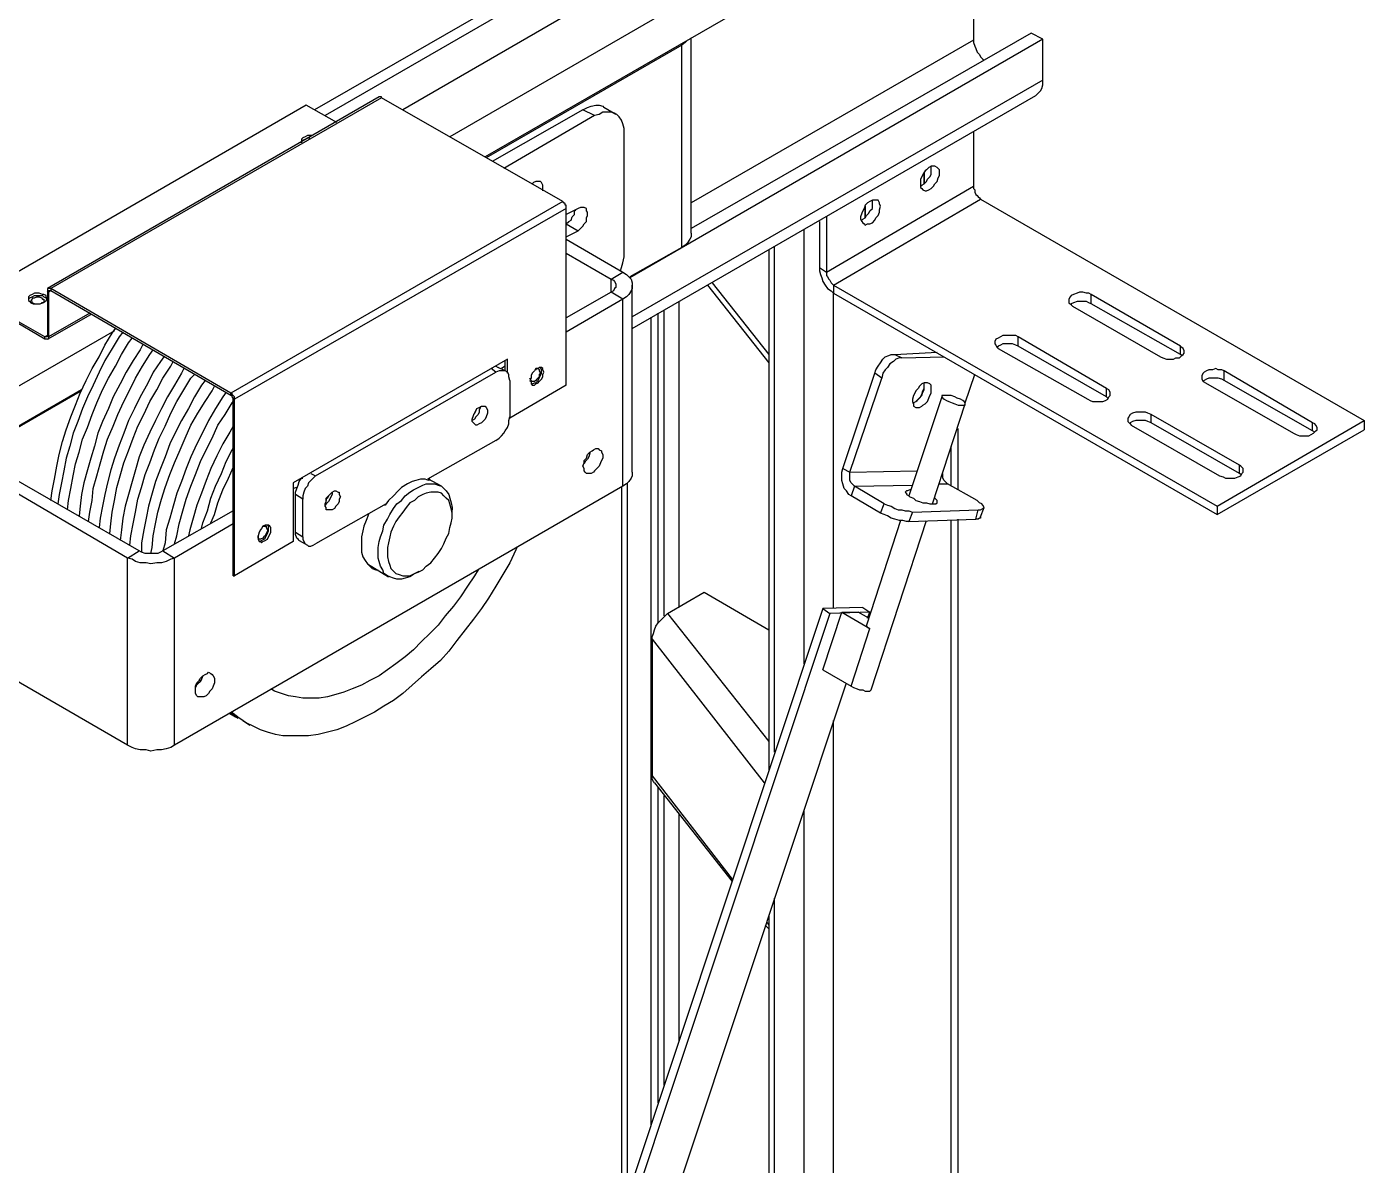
# Model space of a CAD drawing. Header units: millimetres. Extents: x -54 to 6594, y -112 to 3218.
# Drawn here: x 303.6 to 704.5, y 1543 to 1884.4 of the extents above; entities that cross this region are included whole.
import ezdxf

# ---------------------------------------------------------------- set-up
doc = ezdxf.new("R2010")
doc.units = ezdxf.units.MM

# ---------------------------------------------------------------- blocks, each defined once
blk = doc.blocks.new('LKarkas_iso')
at = {"lineweight": 25}
for points in [[(608.19, 1954.04), (430.39, 1851.38)], [(608.19, 1941.69), (440.97, 1845.38)], [(587.37, 1929.69), (587.37, 1880.31)], [(502, 1924.05), (389.82, 1859.49)], [(504.82, 1922.29), (392.99, 1857.73)], [(515.06, 1916.64), (416.28, 1859.49)], [(608.19, 1880.66), (484.36, 1809.04)], [(604.66, 1882.42), (502.71, 1823.86)], [(502.71, 1822.45), (502.71, 1881.01)], [(608.19, 1880.66), (604.66, 1882.42)], [(608.19, 1868.31), (608.19, 1880.66)], [(499.89, 1878.89), (441.32, 1845.03)], [(501.65, 1880.31), (500.94, 1879.6), (499.89, 1878.89)], [(499.89, 1878.89), (499.89, 1879.25)], [(499.89, 1818.22), (499.89, 1878.89)], [(587.37, 1880.31), (502.71, 1831.62)], [(587.37, 1880.31), (587.37, 1879.6), (587.73, 1878.54), (588.08, 1877.84), (588.43, 1876.78), (589.14, 1876.07), (589.49, 1875.37), (590.2, 1874.66), (590.55, 1874.31)], [(608.19, 1868.31), (485.07, 1797.4)], [(606.07, 1863.72), (606.07, 1863.72), (606.78, 1864.43), (607.48, 1865.14), (607.84, 1865.84), (608.19, 1866.9), (608.19, 1868.31)], [(387.35, 1860.9), (287.87, 1803.4)], [(409.22, 1863.37), (309.74, 1805.87)], [(409.93, 1863.02), (310.8, 1805.87)], [(396.52, 1855.61), (387.35, 1860.9)], [(409.93, 1863.02), (409.93, 1863.37), (409.57, 1863.37), (409.22, 1863.37)], [(464.26, 1831.97), (409.93, 1863.02)], [(470.25, 1859.49), (471.66, 1860.2), (472.72, 1860.55), (474.13, 1860.9), (475.19, 1860.9), (476.25, 1860.55), (476.6, 1860.2)], [(485.07, 1793.87), (606.07, 1863.72)], [(470.25, 1859.49), (443.09, 1843.97)], [(473.78, 1857.73), (446.62, 1841.85)], [(473.78, 1857.73), (470.25, 1859.49)], [(482.6, 1852.44), (482.6, 1853.85), (482.25, 1855.26), (481.89, 1856.32), (481.19, 1857.37), (480.48, 1858.08), (479.78, 1858.43), (478.72, 1858.79), (477.66, 1858.79), (476.25, 1858.79), (475.19, 1858.08), (473.78, 1857.73)], [(480.13, 1858.08), (476.6, 1860.2)], [(482.6, 1816.81), (482.6, 1852.44)], [(587.37, 1852.79), (587.37, 1836.56)], [(389.11, 1851.73), (389.11, 1851.73), (388.41, 1851.73), (387.7, 1851.73), (387, 1851.38), (386.29, 1851.02), (385.94, 1850.67), (385.94, 1850.32), (385.94, 1849.61)], [(385.94, 1849.61), (385.94, 1849.97), (386.29, 1850.32), (387, 1850.67), (387.7, 1851.02), (388.41, 1851.02)], [(577.14, 1840.44), (577.14, 1841.5), (576.79, 1841.85), (576.44, 1842.21), (575.73, 1842.56), (575.38, 1842.56), (574.67, 1842.56), (573.97, 1842.21), (573.26, 1841.5), (572.91, 1841.15), (572.21, 1840.09), (571.85, 1839.38), (571.5, 1838.68), (571.5, 1837.62), (571.5, 1836.91), (571.5, 1836.21), (571.85, 1835.86), (572.21, 1835.5), (572.91, 1835.15), (573.26, 1835.15), (573.97, 1835.5), (574.67, 1835.86), (575.38, 1836.56), (575.73, 1837.27), (576.44, 1837.97), (576.79, 1839.03), (577.14, 1839.74), (577.14, 1840.44)], [(571.5, 1836.56), (571.85, 1836.91), (572.56, 1837.27), (573.26, 1837.97), (573.62, 1838.68), (574.32, 1839.38), (574.67, 1840.09), (574.67, 1841.15), (574.67, 1841.85)], [(572.56, 1837.27), (572.56, 1840.79)], [(572.56, 1840.79), (572.56, 1837.27)], [(574.67, 1841.85), (574.67, 1842.56)], [(455.44, 1837.62), (455.08, 1837.27)], [(458.26, 1835.15), (458.26, 1835.5), (458.26, 1836.21), (458.26, 1836.91), (457.91, 1837.62), (457.55, 1837.97), (456.85, 1837.97), (456.14, 1837.97), (455.44, 1837.62)], [(543.28, 1810.81), (587.37, 1836.56)], [(587.37, 1836.56), (587.37, 1835.86), (587.73, 1835.5), (587.73, 1834.8), (588.08, 1834.09), (588.43, 1833.74), (588.79, 1833.39), (589.14, 1833.03), (589.49, 1832.68)], [(545.39, 1806.93), (589.49, 1832.68)], [(559.51, 1830.56), (559.15, 1831.27), (559.15, 1831.62), (558.8, 1832.33), (558.09, 1832.33), (557.74, 1832.33), (557.04, 1832.33), (556.33, 1831.97), (555.62, 1831.62), (554.92, 1830.92), (554.57, 1829.86), (554.21, 1829.15), (553.86, 1828.45), (553.51, 1827.39), (553.51, 1826.68), (553.86, 1825.98), (554.21, 1825.62), (554.57, 1825.27), (554.92, 1824.92), (555.62, 1825.27), (556.33, 1825.27), (557.04, 1825.62), (557.74, 1826.33), (558.09, 1827.04), (558.8, 1827.74), (559.15, 1828.8), (559.15, 1829.51), (559.51, 1830.56)], [(557.04, 1831.62), (557.04, 1832.33)], [(589.49, 1832.68), (704.5, 1766.36)], [(464.26, 1831.97), (364.77, 1774.47)], [(465.31, 1829.86), (365.83, 1772.71)], [(465.31, 1829.86), (465.31, 1830.21), (465.31, 1830.56), (465.31, 1830.92), (464.96, 1830.92), (464.96, 1831.27), (464.61, 1831.62), (464.26, 1831.97)], [(468.84, 1829.86), (465.31, 1828.09)], [(465.31, 1776.94), (465.31, 1829.86)], [(465.31, 1825.27), (466.02, 1825.98), (466.72, 1826.33), (467.08, 1827.39), (467.78, 1828.09), (467.78, 1829.15), (468.14, 1829.51)], [(468.84, 1823.16), (469.55, 1823.86), (470.25, 1824.57), (470.61, 1825.27), (471.31, 1825.98), (471.31, 1827.04), (471.66, 1827.74), (471.66, 1828.8), (471.31, 1829.15), (471.31, 1829.86), (470.61, 1830.21), (470.25, 1830.21), (469.55, 1830.21), (468.84, 1829.86)], [(553.86, 1826.33), (554.21, 1826.68), (554.92, 1827.04), (555.27, 1827.74), (555.98, 1828.45), (556.33, 1829.15), (557.04, 1829.86), (557.04, 1830.92), (557.04, 1831.62)], [(554.92, 1827.04), (554.92, 1830.56)], [(554.92, 1830.56), (554.92, 1827.04)], [(465.31, 1827.74), (465.31, 1827.74), (465.31, 1828.09)], [(465.31, 1825.27), (468.84, 1823.16)], [(541.16, 1825.98), (541.16, 1812.22)], [(543.28, 1827.39), (543.28, 1810.81)], [(465.31, 1821.39), (468.84, 1823.16)], [(465.31, 1820.69), (482.25, 1810.81)], [(502.71, 1822.45), (502.71, 1821.39), (502.36, 1820.69), (501.65, 1819.63), (500.94, 1818.92), (499.89, 1818.22)], [(536.57, 1693.33), (536.57, 1823.51)], [(465.31, 1816.45), (478.72, 1808.69)], [(481.54, 1811.16), (481.89, 1812.22), (482.25, 1813.63), (482.6, 1815.39), (482.6, 1816.81)], [(499.89, 1818.22), (484.36, 1809.4)], [(525.99, 1817.51), (525.99, 1661.23)], [(527.76, 1666.87), (527.76, 1818.57)], [(541.16, 1812.22), (541.16, 1811.16), (541.51, 1810.1), (541.87, 1809.04), (542.22, 1807.99), (542.92, 1806.93), (543.63, 1805.87), (544.69, 1805.16), (545.39, 1804.46)], [(541.16, 1812.22), (543.28, 1810.81)], [(478.72, 1808.69), (482.25, 1810.81)], [(478.72, 1804.81), (478.72, 1808.69)], [(478.72, 1808.69), (479.42, 1808.34), (479.78, 1807.99), (480.13, 1807.28), (480.13, 1806.93), (480.13, 1806.22), (479.78, 1805.87), (479.42, 1805.16), (478.72, 1804.81)], [(482.25, 1810.81), (483.31, 1810.1), (484.01, 1809.4), (484.72, 1808.69), (485.07, 1807.63), (485.07, 1806.93), (485.07, 1805.87), (484.72, 1805.16), (484.01, 1804.11), (483.31, 1803.4), (482.25, 1802.69)], [(543.28, 1810.81), (543.28, 1810.46), (543.28, 1809.75), (543.63, 1809.4), (543.98, 1808.69), (544.34, 1808.34), (544.69, 1807.63), (545.04, 1807.28), (545.39, 1806.93)], [(309.74, 1803.05), (309.39, 1803.05), (309.39, 1803.75), (308.68, 1804.11), (308.33, 1804.11), (307.27, 1804.46), (306.56, 1804.46), (305.86, 1804.46), (305.15, 1804.11), (304.45, 1803.75), (304.09, 1803.4), (304.09, 1803.05), (304.09, 1802.34), (304.45, 1801.99), (304.8, 1801.64)], [(310.8, 1805.87), (310.44, 1805.87), (310.09, 1805.87), (309.74, 1805.87), (309.74, 1805.52), (309.74, 1805.16)], [(309.74, 1805.16), (309.74, 1791.76)], [(310.09, 1804.81), (309.74, 1805.16)], [(310.8, 1805.16), (310.09, 1804.81)], [(310.8, 1805.16), (310.44, 1805.16), (310.09, 1805.16), (310.09, 1804.81)], [(310.09, 1804.81), (310.09, 1791.41)], [(364.77, 1774.47), (310.8, 1805.87)], [(310.8, 1805.87), (310.8, 1805.16)], [(364.77, 1773.77), (310.8, 1805.16)], [(478.72, 1804.81), (465.31, 1797.05)], [(482.25, 1802.69), (478.72, 1804.81)], [(485.07, 1750.84), (485.07, 1806.93)], [(507.65, 1806.93), (525.99, 1783.64)], [(509.06, 1807.63), (525.99, 1786.11)], [(545.39, 1806.93), (545.39, 1804.46)], [(545.39, 1806.93), (660.4, 1740.61)], [(545.39, 1709.91), (545.39, 1804.46)], [(545.39, 1804.46), (660.4, 1738.14)], [(622.65, 1804.11), (621.95, 1804.46), (621.24, 1804.46), (620.18, 1804.81), (619.12, 1804.81), (618.42, 1804.46), (617.36, 1804.11), (616.66, 1803.75), (616.3, 1803.4), (615.95, 1802.69), (615.95, 1802.34), (615.95, 1801.64), (616.3, 1801.28), (617.01, 1800.58)], [(309.03, 1791.41), (287.87, 1803.4)], [(309.03, 1790.7), (287.87, 1803.05)], [(304.09, 1802.69), (304.09, 1802.69), (304.45, 1803.05), (305.15, 1803.4), (305.86, 1803.75), (306.56, 1803.75), (307.27, 1803.75), (308.33, 1803.75), (308.68, 1803.4)], [(305.86, 1801.28), (305.86, 1801.28), (305.15, 1801.64), (305.15, 1801.99), (304.8, 1802.34), (305.15, 1802.69), (305.51, 1803.05)], [(304.8, 1801.64), (305.51, 1801.28), (306.21, 1801.28), (306.92, 1801.28), (307.62, 1801.28), (308.33, 1801.64), (309.03, 1801.99), (309.39, 1802.34), (309.74, 1802.69)], [(305.51, 1803.05), (305.86, 1803.05), (306.56, 1803.4), (307.27, 1803.4), (307.97, 1803.05), (308.33, 1802.69), (308.68, 1802.69), (308.68, 1801.99), (308.68, 1801.64), (307.97, 1801.64), (307.97, 1801.28)], [(308.68, 1803.4), (309.39, 1803.05), (309.39, 1802.69), (309.74, 1802.69)], [(482.25, 1802.69), (465.31, 1792.82)], [(482.25, 1746.6), (482.25, 1802.69)], [(499.18, 1710.27), (499.18, 1801.99)], [(622.65, 1801.28), (621.95, 1801.64), (621.24, 1801.99), (620.18, 1801.99), (619.12, 1801.99), (618.42, 1801.99), (617.36, 1801.64), (616.66, 1801.28), (616.66, 1800.93)], [(617.01, 1800.58), (643.47, 1785.41)], [(622.65, 1801.28), (622.65, 1804.11)], [(649.46, 1788.58), (622.65, 1804.11)], [(649.46, 1786.11), (622.65, 1801.28)], [(309.74, 1790.7), (322.79, 1798.11)], [(322.44, 1798.46), (310.09, 1791.41)], [(490.71, 1555.04), (490.71, 1797.05)], [(492.83, 1705.68), (492.83, 1798.46)], [(494.59, 1707.8), (494.59, 1799.52)], [(329.85, 1793.17), (111.48, 1667.23)], [(310.8, 1742.37), (311.15, 1745.19), (311.86, 1748.72), (312.56, 1752.6), (313.27, 1756.13), (314.32, 1760.01), (315.38, 1763.54), (316.79, 1767.42), (318.21, 1770.94), (319.62, 1774.47), (321.38, 1778.35), (323.14, 1781.88), (325.26, 1785.41), (327.02, 1788.94), (329.14, 1792.46), (330.2, 1793.87)], [(332.32, 1792.82), (331.26, 1791.41), (329.14, 1787.88), (327.02, 1784.35), (325.26, 1780.82), (323.5, 1776.94), (321.73, 1773.41), (320.32, 1769.89), (318.91, 1766.01), (317.5, 1762.48), (316.44, 1758.6), (315.38, 1755.07), (314.68, 1751.19), (313.97, 1747.66), (313.27, 1744.13), (312.91, 1741.31)], [(309.74, 1791.76), (309.03, 1791.41)], [(309.74, 1791.76), (309.74, 1791.41), (309.39, 1791.41), (309.03, 1791.41)], [(309.03, 1790.7), (309.03, 1791.41)], [(310.09, 1791.41), (310.09, 1791.05), (310.09, 1790.7), (309.74, 1790.7), (309.39, 1790.7), (309.03, 1790.7)], [(309.74, 1791.76), (310.09, 1791.41)], [(315.74, 1739.55), (316.09, 1742.37), (316.79, 1745.9), (317.5, 1749.78), (318.21, 1753.31), (319.26, 1756.83), (320.32, 1760.71), (321.73, 1764.24), (323.14, 1768.12), (324.56, 1771.65), (326.32, 1775.53), (328.08, 1779.06), (330.2, 1782.59), (331.96, 1786.11), (334.08, 1789.64), (335.14, 1791.05)], [(338.31, 1788.94), (337.61, 1787.52), (335.49, 1784.35), (333.37, 1780.82), (331.61, 1777.29), (329.49, 1773.41), (328.08, 1769.89), (326.32, 1766.01), (324.91, 1762.48), (323.85, 1758.6), (322.79, 1755.07), (321.73, 1751.54), (320.67, 1747.66), (319.97, 1744.13), (319.62, 1740.61), (319.26, 1737.78)], [(600.78, 1791.41), (600.07, 1791.76), (599.02, 1791.76), (597.96, 1791.76), (597.25, 1791.76), (596.19, 1791.76), (595.49, 1791.41), (594.78, 1791.05), (594.08, 1790.7), (593.72, 1789.99), (593.72, 1789.29), (594.08, 1788.94), (594.43, 1788.23), (594.78, 1787.88)], [(600.78, 1788.58), (600.07, 1788.94), (599.02, 1789.29), (597.96, 1789.29), (597.25, 1789.29), (596.19, 1789.29), (595.49, 1788.94), (594.78, 1788.58), (594.43, 1788.23)], [(600.78, 1788.58), (600.78, 1791.41)], [(627.24, 1775.88), (600.78, 1791.41)], [(627.24, 1773.41), (600.78, 1788.58)], [(643.47, 1785.41), (644.17, 1785.06), (645.23, 1784.7), (646.29, 1784.7), (647.35, 1784.7), (648.05, 1785.06), (649.11, 1785.06), (649.82, 1785.76), (650.17, 1786.11), (650.52, 1786.47), (650.52, 1787.17), (650.17, 1787.88), (649.82, 1788.23), (649.46, 1788.58)], [(649.46, 1786.11), (649.46, 1788.58)], [(322.09, 1736.02), (322.44, 1738.84), (323.14, 1742.37), (323.5, 1745.9), (324.56, 1749.78), (325.61, 1753.31), (326.67, 1757.19), (327.73, 1760.71), (329.49, 1764.59), (330.91, 1768.12), (332.67, 1772), (334.43, 1775.53), (336.2, 1779.06), (338.31, 1782.59), (340.43, 1786.11), (341.49, 1787.52)], [(344.66, 1785.41), (343.61, 1784), (341.49, 1780.82), (339.72, 1777.29), (337.61, 1773.41), (335.84, 1769.89), (334.08, 1766.36), (332.67, 1762.48), (331.26, 1758.95), (329.85, 1755.07), (328.79, 1751.54), (327.73, 1747.66), (327.02, 1744.13), (326.32, 1740.61), (325.61, 1737.08), (325.26, 1734.26)], [(447.67, 1784.7), (383.47, 1747.66)], [(446.97, 1781.17), (446.97, 1784.35)], [(447.67, 1780.47), (447.67, 1784.7)], [(557.74, 1780.47), (558.09, 1781.53), (558.8, 1782.59), (559.51, 1783.64), (560.21, 1784.7), (560.92, 1785.41), (561.97, 1785.76), (562.68, 1786.11), (563.74, 1786.11)], [(565.86, 1785.06), (565.15, 1785.06), (564.09, 1784.7), (563.39, 1784), (562.33, 1783.29), (561.62, 1782.23), (560.92, 1781.53), (560.21, 1780.47), (559.86, 1779.06)], [(563.74, 1786.11), (576.44, 1786.82)], [(563.74, 1786.11), (565.86, 1785.06)], [(565.86, 1785.06), (578.56, 1785.41)], [(594.78, 1787.88), (621.59, 1772.71)], [(649.82, 1785.76), (649.46, 1786.11)], [(328.44, 1732.49), (328.79, 1735.31), (329.14, 1738.84), (329.85, 1742.37), (330.55, 1746.25), (331.61, 1749.78), (332.67, 1753.66), (334.08, 1757.19), (335.49, 1761.07), (336.9, 1764.59), (338.67, 1768.12), (340.43, 1772), (342.55, 1775.53), (344.31, 1779.06), (346.78, 1782.59), (347.49, 1784)], [(350.66, 1781.88), (349.96, 1780.47), (347.84, 1776.94), (345.72, 1773.41), (343.96, 1769.89), (342.19, 1766.36), (340.43, 1762.83), (338.67, 1758.95), (337.26, 1755.42), (336.2, 1751.54), (335.14, 1748.01), (334.08, 1744.13), (333.02, 1740.61), (332.32, 1737.08), (331.96, 1733.55), (331.61, 1730.37)], [(390.17, 1749.78), (444.15, 1780.82)], [(444.15, 1780.82), (442.74, 1781.88)], [(444.15, 1782.59), (444.15, 1782.59), (444.85, 1782.23)], [(448.38, 1778.35), (448.03, 1779.41), (448.03, 1780.12), (447.67, 1780.82), (446.97, 1781.17), (446.62, 1781.17), (445.91, 1781.17), (445.21, 1781.17), (444.15, 1780.82)], [(446.97, 1781.17), (444.85, 1782.23)], [(446.97, 1782.59), (445.91, 1781.88)], [(458.61, 1780.82), (458.26, 1781.53), (458.26, 1781.88), (457.91, 1782.23), (457.2, 1782.23), (456.85, 1781.88), (456.14, 1781.88), (455.79, 1781.17), (455.08, 1780.47), (454.73, 1779.76), (454.73, 1779.06), (454.38, 1778.35), (454.73, 1778), (454.73, 1777.29), (455.08, 1776.94), (455.79, 1776.94), (456.14, 1777.29), (456.85, 1777.65), (457.2, 1778), (457.91, 1778.71), (458.26, 1779.41), (458.26, 1780.12), (458.61, 1780.82)], [(456.14, 1781.53), (456.49, 1781.88), (456.85, 1781.88), (457.2, 1781.53), (457.2, 1781.17), (457.55, 1780.47), (457.2, 1780.12), (457.2, 1779.41), (456.49, 1778.71), (456.14, 1778.35), (455.79, 1778), (455.44, 1778), (455.08, 1778), (454.73, 1778.35), (454.38, 1779.06)], [(454.73, 1777.29), (455.08, 1777.29), (455.79, 1777.65), (456.14, 1777.65), (456.85, 1778.35), (457.2, 1779.06), (457.55, 1779.76), (457.91, 1780.47), (457.91, 1781.17)], [(457.91, 1781.17), (457.91, 1781.53), (457.55, 1782.23)], [(548.22, 1751.89), (557.74, 1780.47)], [(559.86, 1779.06), (557.74, 1780.47)], [(662.52, 1781.17), (661.81, 1781.53), (660.75, 1781.53), (660.05, 1781.88), (658.99, 1781.53), (657.93, 1781.53), (657.22, 1781.17), (656.52, 1780.82), (656.17, 1780.47), (655.81, 1779.76), (655.81, 1779.41), (655.81, 1778.71), (656.17, 1778), (656.87, 1777.65)], [(662.52, 1778.35), (662.52, 1781.17)], [(688.97, 1765.65), (662.52, 1781.17)], [(334.43, 1728.96), (334.79, 1731.79), (335.49, 1735.31), (336.2, 1738.84), (336.9, 1742.72), (337.96, 1746.25), (339.02, 1750.13), (340.43, 1753.66), (341.84, 1757.54), (343.25, 1761.07), (345.02, 1764.59), (346.78, 1768.47), (348.54, 1772), (350.66, 1775.53), (352.78, 1779.06), (353.84, 1780.12)], [(357.01, 1778.35), (355.95, 1776.94), (353.84, 1773.41), (352.07, 1769.89), (349.96, 1766.36), (348.19, 1762.83), (346.43, 1759.3), (345.02, 1755.42), (343.61, 1751.89), (342.19, 1748.01), (341.14, 1744.49), (340.08, 1740.61), (339.37, 1737.08), (338.67, 1733.55), (337.96, 1729.67), (337.96, 1726.85)], [(340.78, 1726.49), (341.14, 1728.26), (341.49, 1731.79), (342.19, 1735.31), (342.9, 1738.84), (343.96, 1742.72), (345.02, 1746.25), (346.43, 1750.13), (347.84, 1753.66), (349.6, 1757.54), (351.01, 1761.07), (352.78, 1764.95), (354.89, 1768.47), (357.01, 1772), (359.13, 1775.18), (359.83, 1776.59)], [(448.38, 1778.35), (448.38, 1767.42)], [(465.31, 1776.94), (448.38, 1767.06)], [(550.33, 1750.84), (559.86, 1779.06)], [(569.03, 1771.65), (569.38, 1771.65), (570.09, 1772), (570.44, 1772.36), (571.15, 1773.06), (571.85, 1773.77), (572.21, 1774.82), (572.56, 1775.53), (572.56, 1776.59), (572.56, 1777.29), (572.56, 1777.65)], [(569.03, 1771.65), (569.38, 1771.65), (570.09, 1772), (570.79, 1772.71), (571.5, 1773.41), (571.85, 1774.12), (572.21, 1775.18), (572.56, 1775.88), (572.56, 1776.59), (572.56, 1777.29), (572.56, 1777.65)], [(573.26, 1777.65), (572.56, 1777.65), (571.85, 1777.29), (571.15, 1776.59), (570.79, 1775.88), (570.09, 1775.18), (569.74, 1774.47), (569.38, 1773.77), (569.03, 1772.71), (569.03, 1772), (569.38, 1771.3), (569.38, 1770.59), (570.09, 1770.24), (570.44, 1770.24), (571.15, 1770.24), (571.85, 1770.59), (572.21, 1770.94), (572.91, 1771.3), (573.62, 1772), (573.97, 1773.06), (574.32, 1773.77), (574.67, 1774.47), (574.67, 1775.53), (574.67, 1776.24), (574.67, 1776.94), (574.32, 1777.29), (573.62, 1777.65), (573.26, 1777.65)], [(584.91, 1771.65), (587.73, 1780.12)], [(662.52, 1778.35), (661.81, 1778.71), (660.75, 1779.06), (660.05, 1779.06), (658.99, 1779.06), (657.93, 1779.06), (657.22, 1778.71), (656.52, 1778.35), (656.17, 1778)], [(656.87, 1777.65), (683.33, 1762.48)], [(688.97, 1763.18), (662.52, 1778.35)], [(319.97, 1775.53), (111.48, 1654.88)], [(319.97, 1775.18), (219.78, 1717.32)], [(363.36, 1774.82), (362.3, 1773.41), (360.19, 1769.89), (358.07, 1766.36), (356.31, 1762.83), (354.54, 1759.3), (352.78, 1755.42), (351.37, 1751.89), (349.96, 1748.01), (348.54, 1744.49), (347.49, 1740.61), (346.43, 1737.08), (345.37, 1733.55), (345.02, 1729.67), (344.31, 1727.2)], [(364.77, 1773.77), (364.77, 1774.47)], [(365.83, 1772.71), (365.83, 1772.71), (365.83, 1773.06), (365.83, 1773.41), (365.48, 1773.77), (365.12, 1774.12), (365.12, 1774.47), (364.77, 1774.47)], [(365.48, 1773.06), (365.48, 1773.06), (365.12, 1773.41), (365.12, 1773.77), (364.77, 1773.77)], [(365.48, 1719.79), (365.48, 1773.06)], [(365.83, 1772.71), (365.48, 1773.06)], [(365.83, 1719.79), (365.83, 1772.71)], [(577.85, 1773.41), (567.97, 1743.78)], [(584.2, 1770.94), (584.55, 1770.94), (584.91, 1770.94), (584.91, 1771.3), (584.91, 1771.65), (584.55, 1772), (584.2, 1772.36), (583.49, 1772.71), (582.44, 1773.06), (581.73, 1773.41), (580.67, 1773.77), (579.97, 1773.77), (579.26, 1773.77), (578.56, 1773.77), (578.2, 1773.77), (577.85, 1773.77), (577.85, 1773.41), (578.2, 1773.06), (578.56, 1772.71), (579.26, 1772.36), (579.97, 1772), (581.02, 1771.65), (581.73, 1771.3), (582.79, 1770.94), (583.49, 1770.94), (584.2, 1770.94)], [(621.59, 1772.71), (622.3, 1772.36), (623.01, 1772), (624.06, 1772), (625.12, 1772), (626.18, 1772), (626.89, 1772.36), (627.59, 1772.71), (627.94, 1773.41), (628.3, 1773.77), (628.3, 1774.47), (628.3, 1774.82), (627.94, 1775.53), (627.24, 1775.88)], [(627.24, 1773.41), (627.24, 1775.88)], [(627.59, 1773.06), (627.24, 1773.41)], [(347.84, 1729.32), (348.54, 1731.79), (349.25, 1735.31), (350.31, 1739.19), (351.37, 1742.72), (352.78, 1746.6), (354.19, 1750.13), (355.6, 1754.01), (357.36, 1757.54), (359.13, 1761.07), (360.89, 1764.95), (363.01, 1768.12), (365.12, 1771.65), (365.48, 1772)], [(441.68, 1769.18), (441.68, 1768.47), (441.32, 1767.42), (440.97, 1766.71), (440.27, 1766.01), (439.91, 1765.65), (439.21, 1765.3), (438.5, 1764.95), (438.15, 1764.95), (437.8, 1765.3), (437.44, 1765.65), (437.09, 1766.01), (437.09, 1766.71), (437.44, 1767.77), (437.8, 1768.47), (438.15, 1769.18), (438.5, 1769.89), (439.21, 1770.24), (439.91, 1770.59), (440.27, 1770.59), (440.97, 1770.59), (441.32, 1770.24), (441.68, 1769.53), (441.68, 1769.18)], [(439.56, 1770.24), (439.21, 1769.53), (439.21, 1768.83), (438.86, 1768.12), (438.15, 1767.42), (437.8, 1766.71), (437.09, 1766.36)], [(438.15, 1769.18), (438.15, 1769.18), (437.8, 1768.47), (437.44, 1768.12)], [(575.03, 1741.31), (584.91, 1771.3)], [(640.64, 1768.12), (639.59, 1768.47), (638.88, 1768.83), (637.82, 1768.83), (636.76, 1768.83), (636.06, 1768.83), (635, 1768.47), (634.29, 1768.12), (633.94, 1767.42), (633.59, 1767.06), (633.59, 1766.36), (633.59, 1766.01), (634.29, 1765.3), (634.65, 1764.95)], [(640.64, 1765.65), (640.64, 1768.12)], [(667.1, 1752.95), (640.64, 1768.12)], [(365.48, 1764.59), (364.42, 1762.83), (362.3, 1759.3), (360.54, 1755.77), (358.77, 1751.89), (357.36, 1748.37), (355.95, 1744.49), (354.54, 1740.96), (353.48, 1737.08), (352.42, 1733.55), (352.07, 1731.79)], [(444.15, 1760.36), (445.21, 1761.07), (445.91, 1761.77), (446.62, 1762.48), (446.97, 1763.18), (447.67, 1764.24), (448.03, 1765.3), (448.03, 1766.36), (448.38, 1767.42)], [(640.64, 1765.65), (639.59, 1766.01), (638.88, 1766.36), (637.82, 1766.36), (636.76, 1766.36), (636.06, 1766.36), (635, 1766.01), (634.29, 1765.65), (634.29, 1765.3)], [(634.65, 1764.95), (661.11, 1749.78)], [(667.1, 1750.48), (640.64, 1765.65)], [(660.4, 1740.61), (704.5, 1766.36)], [(683.33, 1762.48), (684.04, 1762.12), (685.09, 1761.77), (685.8, 1761.77), (686.86, 1761.77), (687.92, 1761.77), (688.62, 1762.12), (689.33, 1762.48), (690.03, 1763.18), (690.39, 1763.54), (690.39, 1764.24), (690.03, 1764.95), (689.68, 1765.3), (688.97, 1765.65)], [(688.97, 1763.18), (688.97, 1765.65)], [(704.5, 1766.36), (704.5, 1763.54)], [(444.15, 1760.36), (423.69, 1748.72)], [(582.79, 1745.54), (582.79, 1763.89)], [(660.4, 1738.14), (704.5, 1763.54)], [(689.68, 1762.83), (688.97, 1763.18)], [(355.95, 1733.9), (356.31, 1735.67), (357.72, 1739.19), (358.77, 1743.07), (360.19, 1746.6), (361.95, 1750.48), (363.36, 1754.01), (365.12, 1757.54), (365.48, 1757.89)], [(473.43, 1750.84), (472.72, 1750.48), (472.02, 1750.48), (471.31, 1750.48), (470.96, 1750.84), (470.61, 1751.19), (470.61, 1751.89), (470.25, 1752.6), (470.61, 1753.66), (470.61, 1754.36), (471.31, 1755.07), (471.66, 1756.13), (472.37, 1756.83), (473.07, 1757.19), (473.43, 1757.54), (474.13, 1757.89), (474.84, 1757.89), (475.19, 1757.54), (475.9, 1757.19), (475.9, 1756.83), (476.25, 1756.13), (476.25, 1755.07), (475.9, 1754.36), (475.54, 1753.66), (475.19, 1752.6), (474.49, 1751.89), (473.78, 1751.19), (473.43, 1750.84)], [(472.37, 1756.83), (472.37, 1756.48), (472.02, 1755.42), (471.66, 1754.72), (470.96, 1754.01), (470.61, 1753.31)], [(472.02, 1756.48), (472.37, 1756.48)], [(580.67, 1746.6), (580.67, 1758.6)], [(358.77, 1735.67), (359.83, 1738.14), (360.89, 1741.66), (362.3, 1745.54), (364.07, 1749.07), (365.48, 1752.25)], [(661.11, 1749.78), (662.16, 1749.42), (662.87, 1749.07), (663.93, 1749.07), (664.99, 1749.07), (665.69, 1749.07), (666.75, 1749.42), (667.46, 1749.78), (667.81, 1750.48), (668.16, 1750.84), (668.16, 1751.54), (668.16, 1751.89), (667.46, 1752.6), (667.1, 1752.95)], [(667.1, 1750.48), (667.1, 1752.95)], [(333.73, 1725.08), (292.81, 1749.07)], [(337.26, 1727.2), (296.33, 1750.84)], [(384.17, 1744.13), (384.17, 1744.84), (384.53, 1745.9), (384.88, 1746.96), (385.23, 1748.01), (385.94, 1749.07), (386.29, 1749.07)], [(390.17, 1749.78), (389.47, 1749.07), (388.76, 1748.37), (388.06, 1747.66), (387.7, 1746.6), (387, 1745.9), (386.64, 1744.84), (386.29, 1743.78), (386.29, 1742.72)], [(388.76, 1750.48), (390.17, 1749.78)], [(424.04, 1748.37), (422.98, 1748.72), (421.57, 1748.72), (420.16, 1748.37), (419.1, 1748.01), (417.69, 1747.31), (415.92, 1746.25), (414.87, 1745.19), (413.46, 1743.78), (412.04, 1742.37), (410.99, 1740.96)], [(424.39, 1748.37), (424.39, 1748.72), (424.04, 1748.72)], [(424.04, 1748.72), (424.04, 1748.37)], [(427.92, 1746.6), (424.04, 1748.72)], [(485.07, 1750.84), (485.07, 1749.78), (484.72, 1749.07), (484.01, 1748.01), (483.31, 1747.31), (482.25, 1746.6)], [(550.69, 1743.78), (549.98, 1744.13), (549.27, 1745.19), (548.57, 1745.9), (548.22, 1747.31), (547.86, 1748.37), (547.86, 1749.42), (547.86, 1750.84), (548.22, 1751.89)], [(548.22, 1751.89), (550.33, 1750.84)], [(550.33, 1750.84), (570.44, 1751.19)], [(551.74, 1746.6), (551.39, 1746.96), (551.04, 1747.31), (550.69, 1747.66), (550.33, 1748.37), (550.33, 1748.72), (550.33, 1749.42), (550.33, 1750.13), (550.33, 1750.84)], [(579.61, 1747.31), (579.26, 1747.66), (578.91, 1748.01), (578.56, 1748.37), (578.2, 1749.07), (578.2, 1749.78), (578.2, 1750.13), (578.2, 1750.48)], [(667.46, 1750.13), (667.1, 1750.48)], [(482.25, 1746.6), (347.84, 1668.99)], [(383.47, 1747.66), (383.47, 1730.02)], [(384.53, 1746.25), (383.47, 1745.9)], [(384.17, 1732.84), (384.17, 1744.13)], [(386.29, 1742.72), (384.17, 1744.13)], [(397.58, 1743.43), (397.23, 1742.72), (397.23, 1742.02), (396.87, 1741.31), (396.17, 1740.61), (395.82, 1739.9), (395.11, 1739.55), (394.41, 1739.55), (394.05, 1739.55), (393.35, 1739.55), (393.35, 1740.25), (392.99, 1740.61), (392.99, 1741.31), (393.35, 1742.02), (393.35, 1743.07), (394.05, 1743.78), (394.41, 1744.13), (395.11, 1744.84), (395.82, 1745.19), (396.17, 1745.19), (396.87, 1744.84), (397.23, 1744.84), (397.23, 1744.13), (397.58, 1743.43)], [(395.11, 1744.84), (395.11, 1744.13), (394.76, 1743.43), (394.41, 1742.72), (394.05, 1742.02), (393.35, 1741.31), (392.99, 1740.96)], [(408.87, 1726.85), (408.87, 1728.26), (409.22, 1730.02), (409.57, 1731.43), (410.28, 1733.2), (410.63, 1734.96), (411.69, 1736.72), (412.4, 1738.14), (413.46, 1739.9), (414.51, 1741.31), (415.92, 1742.37), (416.98, 1743.78), (418.39, 1744.84), (419.45, 1745.54), (420.86, 1746.25), (422.27, 1746.96), (423.33, 1747.31), (424.74, 1747.31), (425.8, 1747.31), (426.86, 1746.96), (427.92, 1746.6), (428.62, 1745.9), (429.33, 1745.19), (430.04, 1744.13), (430.39, 1743.07), (430.74, 1741.66), (431.09, 1740.25), (431.09, 1739.55)], [(411.69, 1726.85), (411.69, 1725.44), (412.04, 1724.02), (412.4, 1722.97), (412.75, 1721.91), (413.46, 1721.2), (414.16, 1720.5), (415.22, 1720.14), (416.28, 1719.79), (417.34, 1719.79), (418.39, 1719.79), (419.81, 1720.5), (420.86, 1720.85), (422.27, 1721.56), (423.33, 1722.61), (424.74, 1723.67), (425.8, 1725.08), (426.86, 1726.49), (427.92, 1727.91), (428.62, 1729.32), (429.33, 1731.08), (430.04, 1732.49), (430.39, 1734.26), (430.74, 1735.67), (431.09, 1737.08), (431.09, 1738.49), (430.74, 1739.9), (430.39, 1741.31), (430.04, 1742.37), (429.33, 1743.07), (428.62, 1743.78), (427.92, 1744.49), (426.86, 1744.84), (425.8, 1744.84), (424.74, 1744.84), (423.33, 1744.49), (422.27, 1744.13), (420.86, 1743.43), (419.81, 1742.37), (418.39, 1741.66), (417.34, 1740.25), (416.28, 1738.84), (415.22, 1737.43), (414.16, 1736.02), (413.46, 1734.61), (412.75, 1732.84), (412.4, 1731.43), (412.04, 1729.67), (411.69, 1728.26), (411.69, 1726.85)], [(481.89, 1746.25), (481.89, 1528.23)], [(483.66, 1533.88), (483.66, 1747.66)], [(551.74, 1746.6), (550.69, 1743.78)], [(551.74, 1746.6), (569.03, 1746.96)], [(560.56, 1741.31), (551.74, 1746.6)], [(568.68, 1745.54), (568.32, 1745.54), (567.62, 1745.19), (567.27, 1745.19), (566.91, 1744.84), (567.27, 1744.49), (567.27, 1744.13), (567.97, 1743.78), (568.32, 1743.43), (569.38, 1743.07), (570.09, 1742.37), (571.15, 1742.02), (572.21, 1741.66), (573.26, 1741.66), (574.32, 1741.31), (575.03, 1741.31), (575.73, 1741.31), (576.09, 1741.31), (576.44, 1741.66), (576.44, 1742.02), (576.44, 1742.37), (576.09, 1742.72), (575.73, 1743.07)], [(577.14, 1747.31), (579.61, 1747.31)], [(588.43, 1742.37), (579.61, 1747.31)], [(386.29, 1731.43), (386.29, 1742.72)], [(411.34, 1741.31), (390.17, 1729.32)], [(394.05, 1743.78), (394.05, 1743.78), (393.7, 1743.07), (393.35, 1742.72), (393.35, 1742.37)], [(410.99, 1740.96), (410.63, 1740.96)], [(559.51, 1738.49), (550.69, 1743.78)], [(559.51, 1738.49), (560.56, 1741.31)], [(560.56, 1741.31), (561.62, 1740.96), (562.68, 1740.61), (563.74, 1739.9), (564.8, 1739.55), (565.86, 1739.55), (566.91, 1739.19), (567.97, 1739.19), (569.03, 1738.84)], [(588.79, 1739.55), (589.49, 1739.55), (590.2, 1739.9), (590.55, 1740.25), (590.2, 1740.96), (589.84, 1741.31), (589.14, 1741.66), (588.43, 1742.37)], [(589.49, 1737.43), (590.55, 1740.25)], [(660.4, 1740.61), (660.4, 1738.14)], [(365.48, 1739.19), (344.31, 1727.2)], [(406.05, 1738.14), (406.05, 1738.14), (405.34, 1736.37), (404.64, 1734.61), (404.28, 1733.2), (403.93, 1731.43), (403.93, 1729.67), (403.93, 1728.26), (403.93, 1726.85), (404.28, 1725.44), (404.99, 1724.38), (405.69, 1723.32), (406.4, 1722.61), (407.11, 1721.91), (408.16, 1721.56), (408.87, 1721.56)], [(431.09, 1737.78), (431.09, 1739.55)], [(565.5, 1736.37), (555.27, 1704.97)], [(556.68, 1685.57), (573.26, 1736.37)], [(567.97, 1736.02), (567.27, 1736.02), (566.21, 1736.37), (565.15, 1736.37), (563.74, 1736.72), (562.68, 1737.08), (561.62, 1737.78), (560.56, 1738.14), (559.51, 1738.49)], [(569.03, 1738.84), (567.97, 1736.02)], [(567.97, 1736.02), (588.08, 1736.72)], [(569.03, 1738.84), (588.79, 1739.55)], [(580.67, 637.47), (580.67, 1736.37)], [(582.79, 633.94), (582.79, 1736.72)], [(588.08, 1736.72), (588.79, 1739.55)], [(589.49, 1737.43), (589.49, 1737.08), (589.14, 1737.08), (588.79, 1736.72), (588.08, 1736.72)], [(365.48, 1735.31), (347.84, 1725.08)], [(372.89, 1731.08), (372.89, 1730.73), (373.24, 1730.02), (373.59, 1730.02), (373.94, 1729.67), (374.3, 1730.02), (375, 1730.37), (375.71, 1730.73), (376.06, 1731.43), (376.41, 1732.14), (376.77, 1732.84), (376.77, 1733.55), (376.77, 1734.26), (376.41, 1734.61), (376.06, 1734.96), (375.71, 1734.96), (375, 1734.96), (374.3, 1734.61), (373.94, 1733.9), (373.59, 1733.55), (373.24, 1732.84), (372.89, 1731.79), (372.89, 1731.08)], [(373.24, 1730.02), (373.24, 1730.02), (373.94, 1730.37), (374.65, 1730.73), (375, 1731.08), (375.36, 1731.79), (375.71, 1732.49), (376.06, 1733.2), (376.06, 1733.9)], [(374.3, 1734.61), (374.3, 1734.61), (375, 1734.61), (375.36, 1734.61), (375.36, 1734.26), (375.71, 1733.55), (375.71, 1733.2), (375.36, 1732.49), (375, 1731.79), (374.65, 1731.43), (374.3, 1731.08)], [(376.06, 1733.9), (376.06, 1734.61), (375.71, 1734.96)], [(385.23, 1730.37), (385.23, 1730.37), (384.88, 1730.73), (384.53, 1731.08), (384.17, 1732.14), (384.17, 1732.84)], [(384.17, 1732.84), (386.29, 1731.43)], [(450.5, 1728.26), (450.14, 1727.55), (448.38, 1723.67), (446.26, 1720.14), (444.15, 1716.62), (442.03, 1713.09), (439.91, 1709.91), (437.44, 1706.74), (434.97, 1703.56), (432.51, 1700.39), (430.04, 1697.21), (427.57, 1694.39), (424.74, 1691.92), (421.92, 1689.45), (419.1, 1686.98), (416.28, 1684.51), (413.46, 1682.4), (410.63, 1680.63), (407.81, 1678.87), (404.99, 1677.46), (402.17, 1676.05), (399.34, 1674.64), (396.52, 1673.58), (393.7, 1672.87), (390.88, 1672.17), (388.06, 1671.81), (385.59, 1671.81), (383.12, 1671.81), (380.29, 1671.81), (378.18, 1672.17), (375.71, 1672.87), (373.59, 1673.58), (371.47, 1674.64), (369.36, 1675.69), (367.24, 1677.11), (365.48, 1678.52), (365.12, 1678.87)], [(383.47, 1730.02), (365.83, 1719.79)], [(374.3, 1731.08), (373.59, 1730.73), (373.24, 1730.73), (372.89, 1731.08), (372.89, 1731.43), (372.89, 1731.79)], [(385.23, 1730.37), (387.7, 1728.96)], [(386.29, 1731.43), (386.29, 1730.73), (386.64, 1730.02), (387, 1729.32), (387.7, 1728.96), (388.06, 1728.61), (388.76, 1728.61), (389.47, 1728.96), (390.17, 1729.32)], [(333.73, 1725.08), (337.26, 1727.2)], [(333.73, 1668.99), (333.73, 1725.08)], [(347.84, 1725.08), (346.78, 1724.73), (345.37, 1724.02), (343.96, 1723.67), (342.55, 1723.67), (340.78, 1723.32), (339.37, 1723.67), (337.61, 1723.67), (336.2, 1724.02), (335.14, 1724.73), (333.73, 1725.08)], [(344.31, 1727.2), (343.61, 1726.85), (342.9, 1726.49), (341.84, 1726.49), (340.78, 1726.49), (339.72, 1726.49), (339.02, 1726.49), (337.96, 1726.85), (337.26, 1727.2)], [(344.31, 1727.2), (347.84, 1725.08)], [(347.84, 1668.99), (347.84, 1725.08)], [(419.81, 1720.5), (419.45, 1720.14), (418.39, 1719.44), (416.98, 1719.09), (415.92, 1718.73), (414.51, 1718.73), (413.46, 1719.09), (412.4, 1719.44), (411.69, 1719.79), (410.63, 1720.5), (410.28, 1721.56), (409.57, 1722.61), (409.22, 1724.02), (408.87, 1725.08), (408.87, 1726.85)], [(438.86, 1721.56), (437.8, 1719.79), (435.68, 1716.62), (433.56, 1713.44), (431.45, 1710.62), (428.98, 1707.8), (426.86, 1704.97), (424.39, 1702.51), (421.92, 1700.04), (419.45, 1697.57), (416.98, 1695.45), (414.16, 1693.33), (411.69, 1691.57), (409.22, 1689.81), (406.4, 1688.39), (403.93, 1686.98), (401.11, 1685.92), (398.64, 1684.87), (396.17, 1684.16), (393.7, 1683.46), (391.23, 1683.1), (388.76, 1683.1), (386.29, 1683.1), (384.17, 1683.46), (382.06, 1683.81), (379.94, 1684.51), (377.82, 1685.22), (376.77, 1685.92)], [(405.69, 1723.32), (412.04, 1719.44)], [(419.81, 1720.5), (421.22, 1721.2)], [(365.48, 1719.79), (365.83, 1719.79)], [(495.65, 1708.5), (506.59, 1714.85)], [(506.59, 1714.85), (525.99, 1703.56)], [(544.34, 1708.5), (92.78, 351.01)], [(542.22, 1709.91), (336.2, 1090.44)], [(491.07, 1700.74), (491.07, 1701.45), (491.42, 1702.51), (491.77, 1703.56), (492.12, 1704.62), (492.83, 1705.68), (493.54, 1706.39), (494.24, 1707.09), (494.95, 1707.8), (495.65, 1708.5)], [(495.65, 1708.5), (525.99, 1670.05)], [(554.21, 1710.27), (542.22, 1709.91)], [(542.22, 1709.91), (544.34, 1708.5)], [(542.22, 1691.57), (547.86, 1708.86)], [(556.33, 1708.86), (544.34, 1708.5)], [(547.86, 1708.86), (552.8, 1708.86)], [(547.86, 1708.86), (556.33, 1703.92)], [(555.98, 1707.09), (552.8, 1708.86)], [(554.21, 1710.27), (556.33, 1708.86)], [(555.62, 1707.09), (556.33, 1708.86)], [(555.27, 1704.97), (555.27, 1704.97), (555.27, 1704.62), (555.62, 1704.27), (556.33, 1703.92)], [(491.07, 1700.74), (524.58, 1657.7)], [(491.07, 1700.74), (491.07, 1659.82)], [(550.69, 1686.63), (556.33, 1703.92)], [(333.73, 1668.99), (292.81, 1692.63)], [(357.01, 1690.16), (357.72, 1690.51), (358.07, 1690.86), (358.77, 1690.51), (359.13, 1690.16), (359.48, 1689.81), (359.83, 1689.1), (359.83, 1688.39), (359.83, 1687.69), (359.48, 1686.63), (359.13, 1685.92), (358.42, 1685.22), (358.07, 1684.51), (357.36, 1683.81), (356.66, 1683.46), (355.95, 1683.46), (355.25, 1683.46), (354.89, 1683.46), (354.54, 1683.81), (354.19, 1684.51), (354.19, 1685.22), (354.19, 1685.92), (354.19, 1686.63), (354.54, 1687.69), (355.25, 1688.39), (355.6, 1689.1), (356.31, 1689.81), (357.01, 1690.16)], [(356.31, 1689.81), (356.31, 1689.81), (355.95, 1688.75), (355.6, 1688.04), (354.89, 1687.34), (354.19, 1686.63), (354.19, 1686.28)], [(355.25, 1688.75), (355.6, 1688.04)], [(542.22, 1691.57), (550.69, 1686.63)], [(104.77, 351.37), (549.27, 1687.69)], [(354.54, 1686.63), (354.19, 1686.63)], [(550.69, 1686.63), (551.39, 1686.28), (552.45, 1685.92), (553.16, 1685.57), (554.21, 1685.57), (554.92, 1685.22), (555.62, 1685.22), (556.33, 1685.22), (556.68, 1685.57)], [(364.42, 1678.52), (366.18, 1677.46), (366.89, 1677.11)], [(364.42, 1678.52), (365.48, 1678.16)], [(368.3, 1676.4), (367.24, 1677.11), (365.12, 1678.16), (364.77, 1678.87)], [(368.3, 1676.4), (370.42, 1674.99)], [(545.39, 702.73), (545.39, 1676.4)], [(347.84, 1668.99), (346.78, 1668.29), (345.37, 1667.93), (343.96, 1667.58), (342.55, 1667.58), (340.78, 1667.23), (339.37, 1667.58), (337.61, 1667.58), (336.2, 1667.93), (335.14, 1668.29), (333.73, 1668.99)], [(491.07, 1659.82), (515.06, 1628.77)], [(491.77, 1657.7), (491.42, 1658.06), (491.07, 1658.76), (491.07, 1659.82)], [(491.77, 1657.7), (515.06, 1628.07)], [(492.83, 1561.75), (492.83, 1656.29)], [(494.59, 1567.04), (494.59, 1653.82)], [(499.18, 1580.44), (499.18, 1648.18)], [(536.57, 719.31), (536.57, 1649.59)], [(527.76, 735.54), (527.76, 1623.13)], [(525.29, 1616.07), (525.99, 1615.02)], [(525.99, 1617.84), (525.99, 739.07)], [(524.93, 1615.02), (525.99, 1613.96)]]:
    blk.add_lwpolyline(points, dxfattribs=at)

msp = doc.modelspace()

# ---------------------------------------------------------------- block references
msp.add_blockref('LKarkas_iso', (0, 0))

doc.saveas('drawing.dxf')
